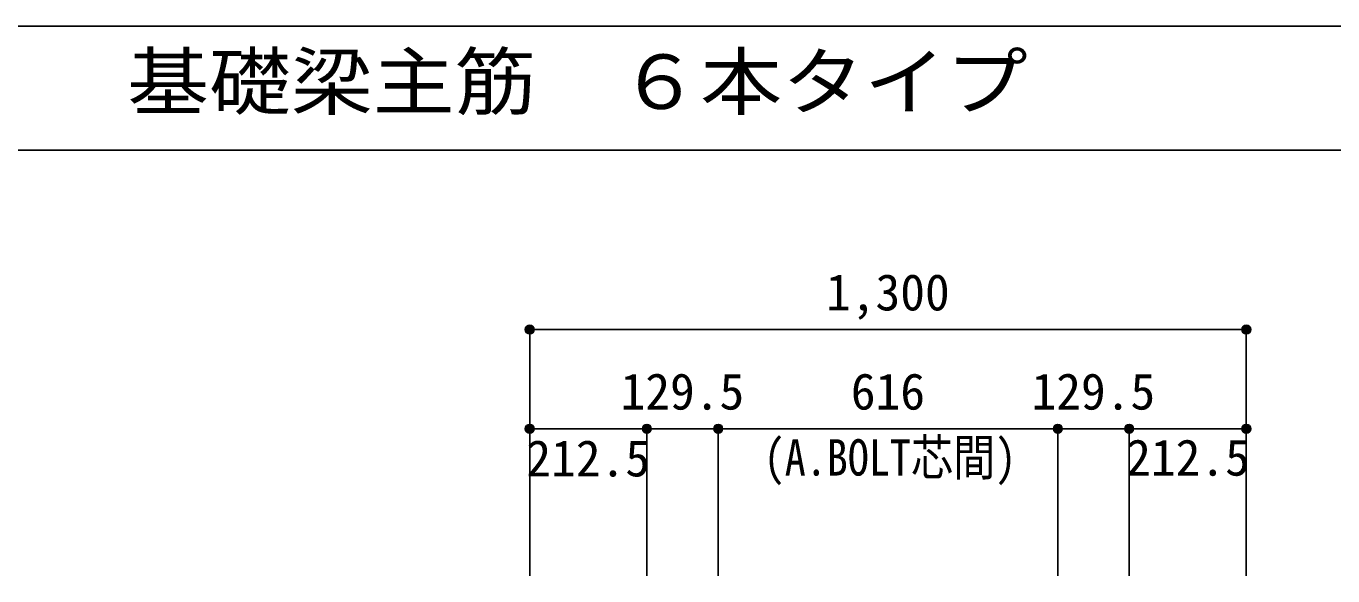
# Model space of a CAD drawing. Units: millimetres at full size, sheet at 1:30. Extents: x -5973 to 5954, y -4195 to 4201.
# Drawn here: x -1011 to 1359, y 3203 to 4201 of the extents above; entities that cross this region are included whole.
import ezdxf
from ezdxf.enums import TextEntityAlignment as Align

# ---------------------------------------------------------------- set-up
doc = ezdxf.new("R2010")
doc.units = ezdxf.units.MM
doc.header["$LTSCALE"] = 30
doc.header["$PDMODE"] = 32
doc.header["$PDSIZE"] = 15
for name, color, linetype in [('0-7_文字', 4, 'Continuous'), ('0-D_寸法', 4, 'Continuous'), ('6-7_文字', 7, 'Continuous'), ('F-0_枠', 6, 'Continuous')]:
    doc.layers.add(name, color=color, linetype=linetype)
doc.styles.add('ＭＳ ゴシック', font='')
doc.styles.get('ＭＳ ゴシック').set_extended_font_data('MS Gothic')

msp = doc.modelspace()

# ---------------------------------------------------------------- linework, layer by layer
at = {"layer": '0-D_寸法'}
for p, q in [((-97.56, 3650.34), (-97.56, 3470.34)), ((-97.56, 3650.34), (-97.56, 3470.34)), ((-97.56, 3650.34), (1202.44, 3650.34)), ((-97.56, 3650.34), (1202.44, 3650.34)), ((1202.44, 3650.34), (1202.44, 3470.34)), ((-97.56, 3470.34), (-97.56, 3203.3)), ((-97.56, 3470.34), (114.94, 3470.34)), ((-97.56, 3470.34), (-97.56, 3203.3)), ((114.94, 3470.34), (114.94, 3203.3)), ((114.94, 3470.34), (244.44, 3470.34)), ((244.44, 3470.34), (244.44, 3203.3)), ((244.44, 3470.34), (860.44, 3470.34)), ((860.44, 3470.34), (860.44, 3203.3)), ((860.44, 3470.34), (989.94, 3470.34)), ((989.94, 3470.34), (989.94, 3203.3)), ((989.94, 3470.34), (1202.44, 3470.34)), ((1202.44, 3470.34), (1202.44, 3203.3))]:
    msp.add_line(p, q, dxfattribs=at)
for centre, radius in [((-97.56, 3650.34), 8), ((-97.56, 3650.34), 7.2), ((-97.56, 3650.34), 6.4), ((-97.56, 3650.34), 5.6), ((-97.56, 3650.34), 4.8), ((-97.56, 3650.34), 4), ((-97.56, 3650.34), 3.2), ((-97.56, 3650.34), 2.4), ((-97.56, 3650.34), 1.6), ((-97.56, 3650.34), 0.8), ((1202.44, 3650.34), 8), ((1202.44, 3650.34), 7.2), ((1202.44, 3650.34), 6.4), ((1202.44, 3650.34), 5.6), ((1202.44, 3650.34), 4.8), ((1202.44, 3650.34), 4), ((1202.44, 3650.34), 3.2), ((1202.44, 3650.34), 2.4), ((1202.44, 3650.34), 1.6), ((1202.44, 3650.34), 0.8), ((-97.56, 3470.34), 8), ((-97.56, 3470.34), 7.2), ((-97.56, 3470.34), 6.4), ((-97.56, 3470.34), 5.6), ((-97.56, 3470.34), 4.8), ((-97.56, 3470.34), 4), ((-97.56, 3470.34), 3.2), ((-97.56, 3470.34), 2.4), ((-97.56, 3470.34), 1.6), ((-97.56, 3470.34), 0.8), ((114.94, 3470.34), 8), ((114.94, 3470.34), 7.2), ((114.94, 3470.34), 6.4), ((114.94, 3470.34), 5.6), ((114.94, 3470.34), 4.8), ((114.94, 3470.34), 4), ((114.94, 3470.34), 3.2), ((114.94, 3470.34), 2.4), ((114.94, 3470.34), 1.6), ((114.94, 3470.34), 0.8), ((244.44, 3470.34), 8), ((244.44, 3470.34), 7.2), ((244.44, 3470.34), 6.4), ((244.44, 3470.34), 5.6), ((244.44, 3470.34), 4.8), ((244.44, 3470.34), 4), ((244.44, 3470.34), 3.2), ((244.44, 3470.34), 2.4), ((244.44, 3470.34), 1.6), ((244.44, 3470.34), 0.8), ((860.44, 3470.34), 8), ((860.44, 3470.34), 7.2), ((860.44, 3470.34), 6.4), ((860.44, 3470.34), 5.6), ((860.44, 3470.34), 4.8), ((860.44, 3470.34), 4), ((860.44, 3470.34), 3.2), ((860.44, 3470.34), 2.4), ((860.44, 3470.34), 1.6), ((860.44, 3470.34), 0.8), ((989.94, 3470.34), 8), ((989.94, 3470.34), 7.2), ((989.94, 3470.34), 6.4), ((989.94, 3470.34), 5.6), ((989.94, 3470.34), 4.8), ((989.94, 3470.34), 4), ((989.94, 3470.34), 3.2), ((989.94, 3470.34), 2.4), ((989.94, 3470.34), 1.6), ((989.94, 3470.34), 0.8), ((1202.44, 3470.34), 8), ((1202.44, 3470.34), 7.2), ((1202.44, 3470.34), 6.4), ((1202.44, 3470.34), 5.6), ((1202.44, 3470.34), 4.8), ((1202.44, 3470.34), 4), ((1202.44, 3470.34), 3.2), ((1202.44, 3470.34), 2.4), ((1202.44, 3470.34), 1.6), ((1202.44, 3470.34), 0.8)]:
    msp.add_circle(centre, radius, dxfattribs=at)
at = {"layer": '0-D_寸法', "color": 7}
for p in [(-97.56, 3650.34), (-97.56, 3650.34), (1202.44, 3650.34), (-97.56, 3470.34), (-97.56, 3470.34), (114.94, 3470.34), (114.94, 3470.34), (244.44, 3470.34), (244.44, 3470.34), (860.44, 3470.34), (860.44, 3470.34), (989.94, 3470.34), (989.94, 3470.34), (1202.44, 3470.34), (1202.44, 3470.34), (1202.44, 3470.34)]:
    msp.add_point(p, dxfattribs=at)
at = {"layer": 'F-0_枠'}
msp.add_line((-5972.88, 4201.15), (5954.1, 4201.15), dxfattribs=at)
at = {"layer": 'F-0_枠', "color": 2}
msp.add_line((-5972.88, 3976.15), (3723.6, 3976.15), dxfattribs=at)

# ---------------------------------------------------------------- texts
at = {"layer": '0-7_文字', "style": 'ＭＳ ゴシック', "width": 0.85}
msp.add_text('(A.BOLT芯間)', height=65.98, dxfattribs=at).set_placement((326.92, 3365.58), align=Align.BOTTOM_LEFT)
at = {"layer": '0-D_寸法', "style": 'ＭＳ ゴシック'}
for s, p in [('1,300', (439.94, 3665.34)), ('129.5', (67.19, 3485.34)), ('616', (484.94, 3485.34)), ('129.5', (812.69, 3485.34)), ('212.5', (-103.65, 3363.96)), ('212.5', (984.49, 3365.38))]:
    msp.add_text(s, height=65.98, dxfattribs=at).set_placement(p, align=Align.BOTTOM_LEFT)
at = {"layer": '6-7_文字', "color": 2, "style": 'ＭＳ ゴシック', "width": 1.1}
msp.add_text('\u3000\u3000基礎梁主筋\u3000６本タイプ', height=98.97, dxfattribs=at).set_placement((-1124.64, 4021.15), align=Align.BOTTOM_LEFT)

doc.saveas('drawing.dxf')
